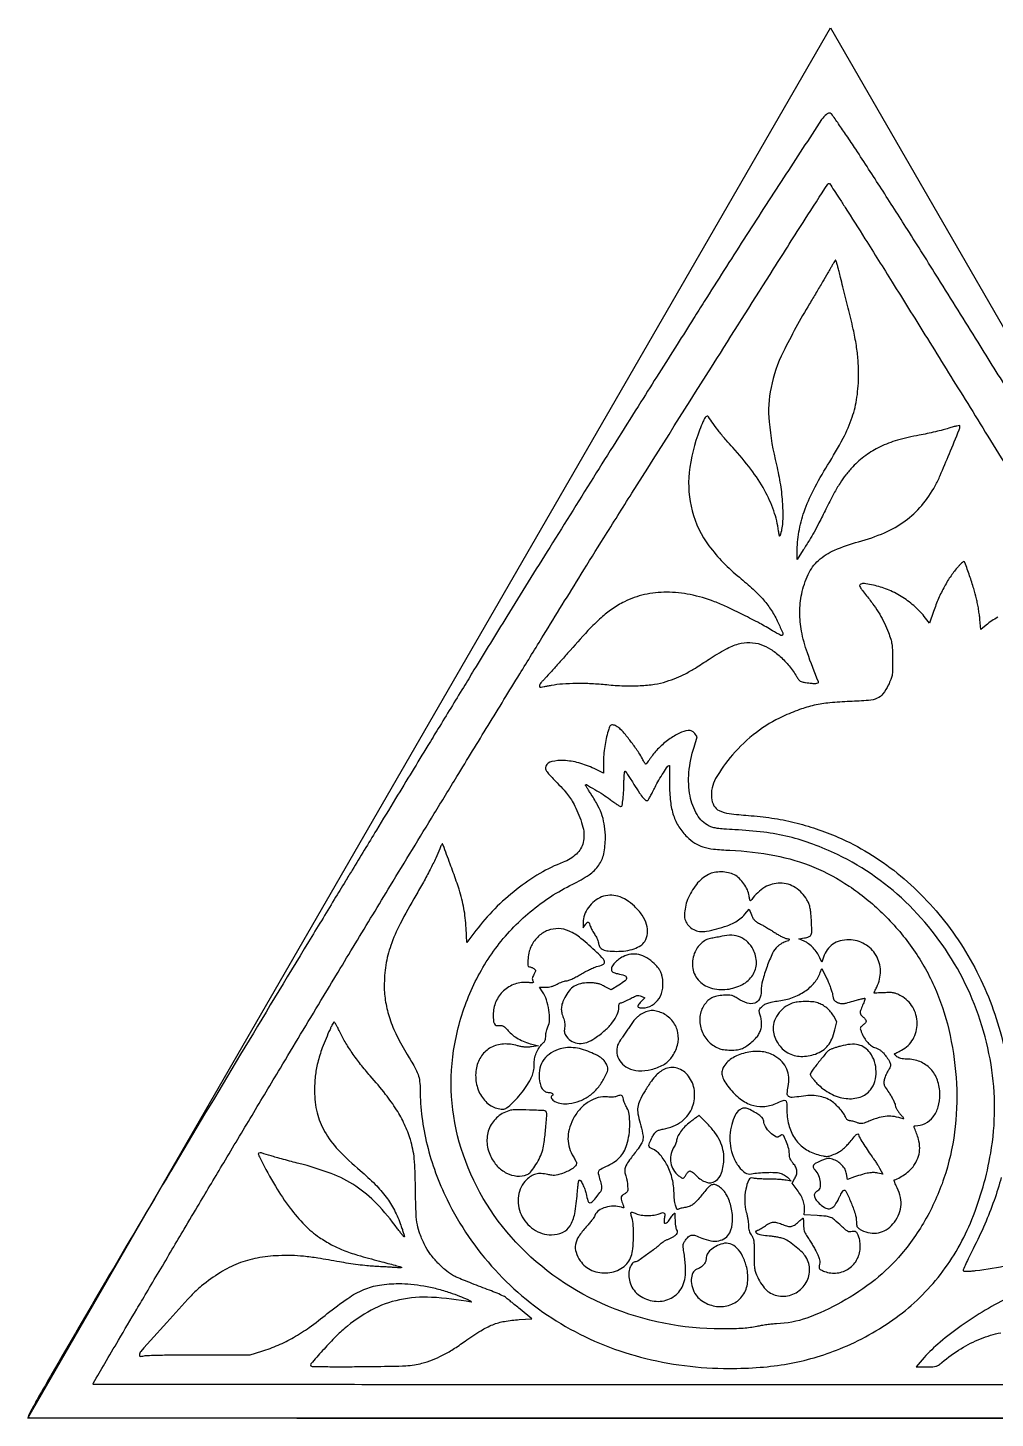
# Model space of a CAD drawing. Header units: millimetres. Extents: x 8 to 202, y 10 to 284.
# Drawn here: x 157.5 to 184.62, y 103.03 to 142 of the extents above; entities that cross this region are included whole.
import ezdxf

# ---------------------------------------------------------------- set-up
doc = ezdxf.new("R2010")
doc.units = ezdxf.units.MM
doc.layers.add('CUT', color=1, linetype='Continuous')
doc.layers.add('ENGRAVE', color=7, linetype='Continuous')

msp = doc.modelspace()

# ---------------------------------------------------------------- linework, layer by layer
at = {"layer": 'CUT'}
msp.add_lwpolyline([(157.5, 103.029), (180, 142), (202.5, 103.029)], close=True, dxfattribs=at)
at = {"layer": 'ENGRAVE'}
for points in [[(185.739, 130.615, 0.000115), (185.046, 131.73, 0.000052), (184.141, 133.185, 0.000653), (183.019, 134.981, 0.001459), (182.161, 136.343, 0.001821), (181.429, 137.489, 0.002002), (180.711, 138.594, 0.003016), (180.454, 138.98, 0.004797), (180.229, 139.307, 0.00128), (180.03, 139.589, 0.193293), (179.998, 139.61, 0.082839), (179.973, 139.611, 0.042669), (179.943, 139.604, 0.040881), (179.913, 139.591, 0.048707), (179.887, 139.574, 0.080655), (179.754, 139.429, 0.000415), (178.687, 137.797, 0.002035), (177.572, 136.073, 0.001988), (176.462, 134.327, -0.000153), (176.163, 133.852, -0.000045), (175.705, 133.126, -0.000046), (175.189, 132.309, -0.000049), (174.687, 131.513, 0.000836), (173.437, 129.527, 0.000722), (172.132, 127.438, 0.000743), (170.928, 125.498, 0.001605), (170.008, 124.001, -0.000042), (169.71, 123.513, -0.000025), (169.357, 122.934, -0.000025), (169.005, 122.358, -0.000044), (168.714, 121.881, 0.000239), (168.272, 121.155, 0.000209), (167.81, 120.397, 0.000173), (167.273, 119.513, 0.000086), (166.594, 118.394, -0.000146), (166.404, 118.082, -0.000035), (166.091, 117.566, -0.000036), (165.731, 116.974, -0.000036), (165.371, 116.381, 0.001339), (163.467, 113.231, 0.001199), (161.508, 109.953, 0.001243), (159.68, 106.86, 0.002182), (158.185, 104.291, 0.00082), (157.782, 103.588, 0.007536), (157.612, 103.28, 0.008813), (157.518, 103.096, 0.320119), (157.526, 103.051, 0.198651), (157.548, 103.042, 0.000001), (164.132, 103.035, 0.000156), (171.379, 103.03, 0.000094), (179.984, 103.029, 0.000074), (191.853, 103.031, 0.00044)], [(194.596, 103.968, -0.00011), (187.925, 103.964, -0.000066), (180, 103.963, -0.000096), (172.075, 103.965, -0.00016), (165.404, 103.97, -0.000001), (159.342, 103.976, -0.413912), (159.333, 103.985, -0.132328), (159.342, 104.019, -0.000221), (159.658, 104.562, -0.001503), (160.041, 105.215, -0.000649), (160.555, 106.084, 0.000206), (160.826, 106.54, 0.000094), (161.179, 107.137, 0.000093), (161.551, 107.765, 0.000128), (161.885, 108.33, -0.000985), (162.302, 109.032, -0.00024), (162.992, 110.189, -0.000246), (163.785, 111.515, -0.000245), (164.58, 112.841, -0.000317), (165.718, 114.735, -0.000529), (166.679, 116.327, -0.00051), (167.666, 117.956, -0.00027), (168.895, 119.976, -0.000486), (169.528, 121.013, -0.000188), (170.406, 122.448, -0.00019), (171.292, 123.892, -0.000444), (171.956, 124.972, -0.000355), (173.012, 126.683, -0.001512), (173.647, 127.702, -0.000807), (174.433, 128.953, -0.000048), (176.815, 132.727, -0.000275), (178.406, 135.244, -0.001427), (179.291, 136.633, -0.000222), (179.923, 137.618, -0.261957), (179.964, 137.64, -0.244093), (179.975, 137.634, -0.000398), (180.103, 137.442, -0.002861), (180.246, 137.225, -0.001748), (180.412, 136.967, -0.001721), (180.969, 136.087, -0.000676), (181.732, 134.87, -0.000591), (182.651, 133.396, -0.000386), (183.708, 131.693, 0.000055), (184.268, 130.79, 0.000046), (184.863, 129.831, 0.000047), (185.407, 128.953, 0.000127)], [(187.762, 127.344, -0.00001), (187.391, 127.945, -0.00001), (187.028, 128.533, -0.00001), (186.717, 129.037, -0.000048)], [(184.69, 125.478, 0.046428), (184.363, 125.258), (184.215, 125.137), (184.191, 125.414, 0.011939), (184.176, 125.542, 0.006397), (184.153, 125.699, 0.006365), (184.125, 125.859, 0.009897), (184.096, 125.996, 0.018211), (184.019, 126.281, 0.008666), (183.901, 126.642, 0.002255), (183.771, 127.013, 0.317075), (183.735, 127.038, 0.181991), (183.72, 127.033, 0.007892), (183.679, 126.996, 0.012566), (183.631, 126.948, 0.008543), (183.579, 126.893, 0.033411), (183.381, 126.643, 0.024856), (183.197, 126.343, 0.023441), (183.032, 126.006, 0.021247), (182.894, 125.644), (182.782, 125.311), (182.63, 125.501, 0.045241), (182.336, 125.805, 0.040627), (181.982, 126.064, 0.041089), (181.596, 126.259, 0.049289), (181.206, 126.374, 0.001716), (180.99, 126.415, 0.031813), (180.921, 126.423, 0.09524), (180.878, 126.417, 0.060015), (180.831, 126.395, 0.319758), (180.819, 126.365, 0.072731), (180.84, 126.311, 0.033526), (180.898, 126.225, 0.006743), (181.012, 126.08, -0.014573), (181.218, 125.812, -0.021465), (181.381, 125.564, -0.023034), (181.514, 125.317, -0.021333), (181.627, 125.053, -0.014733), (181.691, 124.867, -0.038561), (181.722, 124.73, -0.029898), (181.736, 124.571, -0.006101), (181.741, 124.288, -0.004781), (181.74, 123.989, -0.037355), (181.727, 123.85, -0.055736), (181.695, 123.737, -0.017682), (181.623, 123.577, -0.046555), (181.472, 123.33, -0.131935), (181.314, 123.206, -0.081182), (181.071, 123.147, -0.010896), (180.543, 123.117, 0.015493), (179.984, 123.08, 0.030519), (179.545, 123.01, 0.032291), (179.134, 122.89, 0.019726), (178.666, 122.699, 0.057723), (177.924, 122.251, 0.04839), (177.254, 121.621, 0.051176), (176.781, 120.956, 0.153933), (176.666, 120.417, 0.104473), (176.736, 120.196, 0.154425), (176.883, 120.058, 0.079965), (177.161, 119.976, 0.014354), (177.7, 119.923, -0.020172), (178.357, 119.851, -0.021938), (178.987, 119.727, -0.022056), (179.601, 119.55, -0.020863), (180.209, 119.316, -0.06796), (181.869, 118.309, -0.060029), (183.279, 116.856, -0.05875), (184.328, 115.077, -0.059608), (184.929, 113.111, -0.029847)], [(184.786, 109.778, -0.019905), (184.587, 109.127, -0.019079), (184.328, 108.469, -0.014965), (184, 107.777, 0.005353), (183.887, 107.549, 0.008682), (183.796, 107.352, 0.003118), (183.723, 107.184, 0.312082), (183.727, 107.16, 0.188618), (183.751, 107.15, 0.008369), (183.84, 107.15, 0.013133), (183.947, 107.154, 0.008912), (184.07, 107.165, 0.070236), (185.9, 107.619, 0.061959)], [(184.96, 106.393, 0.020053), (184.253, 106.003, 0.020521), (183.586, 105.561, 0.021789), (183.008, 105.104, 0.037712), (182.576, 104.669), (182.403, 104.467), (182.69, 104.467, 0.009428), (182.868, 104.47, 0.060611), (182.957, 104.484, 0.08071), (183.029, 104.518, 0.023504), (183.127, 104.592, -0.035731), (183.66, 104.976, -0.042965), (184.211, 105.255, -0.045485), (184.773, 105.423, -0.050292)]]:
    msp.add_lwpolyline(points, format="xyb", dxfattribs=at)
for points in [[(180.002, 135.26, -0.00743), (179.929, 135.13, -0.001179), (179.78, 134.876, -0.001307), (179.603, 134.577, -0.001143), (179.416, 134.266, 0.021153), (178.676, 132.912, 0.063745), (178.335, 131.918, 0.074275), (178.282, 130.957, 0.036526), (178.486, 129.748, -0.020929), (178.597, 129.191, -0.023955), (178.655, 128.652, -0.026083), (178.659, 128.173, -0.054969), (178.602, 127.806, -0.020073), (178.585, 127.752, -0.634232), (178.575, 127.751, -0.098061), (178.565, 127.778, -0.003034), (178.549, 127.896, 0.05199), (178.412, 128.46, 0.04077), (178.154, 129.036, 0.036168), (177.77, 129.625, 0.02518), (177.26, 130.233, -0.012216), (177.075, 130.441, -0.009451), (176.884, 130.676, -0.009637), (176.711, 130.907, -0.018427), (176.583, 131.1, 0.357493), (176.54, 131.115, 0.157878), (176.49, 131.075, 0.046707), (176.425, 130.955, 0.009181), (176.332, 130.726, 0.064852), (176.042, 129.535, 0.093463), (176.126, 128.457, 0.093386), (176.596, 127.482, 0.064646), (177.447, 126.598, -0.016095), (177.837, 126.263, -0.030284), (178.126, 125.965, -0.035195), (178.347, 125.667, -0.033713), (178.528, 125.338, -0.004843), (178.662, 125.04, -0.250602), (178.657, 124.979, -0.397731), (178.609, 124.967, -0.008161), (178.377, 125.102, 0.013591), (178.019, 125.306, 0.006724), (177.555, 125.545, 0.00665), (177.093, 125.768, 0.016886), (176.75, 125.914, 0.041895), (176.07, 126.113, 0.050594), (175.408, 126.18, 0.054153), (174.786, 126.112, 0.062366), (174.224, 125.912, 0.032704), (173.878, 125.708, 0.034883), (173.57, 125.465, 0.022463), (173.204, 125.103, 0.005407), (172.633, 124.469, -0.001386), (172.396, 124.201, -0.001894), (172.18, 123.961, -0.001232), (171.998, 123.76, -0.021972), (171.936, 123.699, 0.043598), (171.88, 123.637, 0.074451), (171.846, 123.576, 0.154569), (171.844, 123.535, 0.341006), (171.868, 123.516, 0.043987), (171.887, 123.518, 0.001179), (171.972, 123.533, 0.002452), (172.07, 123.552, 0.001676), (172.183, 123.574, -0.031074), (172.488, 123.615, -0.01575), (172.876, 123.631, -0.014836), (173.303, 123.623, -0.014469), (173.733, 123.589, 0.018743), (174.208, 123.556, 0.021333), (174.664, 123.561, 0.023149), (175.072, 123.601, 0.041494), (175.399, 123.678, 0.017936), (175.686, 123.782, 0.024224), (175.937, 123.897, 0.019264), (176.214, 124.056, 0.006863), (176.599, 124.303, -0.020961), (177.066, 124.584, -0.055792), (177.425, 124.732, -0.07594), (177.737, 124.771, -0.074975), (178.049, 124.716, -0.061666), (178.317, 124.587, -0.039966), (178.591, 124.379, -0.037978), (178.844, 124.114, -0.039366), (179.052, 123.817, 0.025123), (179.106, 123.735, 0.086687), (179.152, 123.691, 0.088104), (179.21, 123.665, 0.026473), (179.305, 123.647, 0.011136), (179.479, 123.627, 0.038273), (179.592, 123.625, 0.083553), (179.653, 123.639, 0.414586), (179.665, 123.669, -0.014851), (179.354, 124.479, -0.036933), (179.189, 125.093, -0.048169), (179.141, 125.616, -0.049738), (179.194, 126.132, -0.059803), (179.376, 126.678, -0.097269), (179.665, 127.07, -0.084134), (180.113, 127.359, -0.035639), (180.791, 127.595, 0.036306), (181.517, 127.849, 0.055623), (182.095, 128.18, 0.059607), (182.558, 128.61, 0.050183), (182.937, 129.163, 0.024001), (183.076, 129.448, 0.003193), (183.336, 130.064, 0.001183), (183.609, 130.729, 0.097237), (183.63, 130.838, 0.450031), (183.617, 130.85, 0.018284), (183.544, 130.838, 0.019955), (183.444, 130.814, 0.009092), (183.316, 130.776, -0.014101), (183.16, 130.731, -0.005608), (182.943, 130.677, -0.005545), (182.708, 130.625, -0.00694), (182.489, 130.581, 0.023982), (181.878, 130.439, 0.041829), (181.392, 130.256, 0.04748), (180.988, 130.014, 0.044332), (180.626, 129.695, 0.022926), (180.433, 129.471, 0.025574), (180.269, 129.239, 0.019443), (180.097, 128.944, 0.006883), (179.873, 128.508, -0.002926), (179.679, 128.121, -0.009067), (179.542, 127.864, -0.010881), (179.409, 127.638, -0.005959), (179.238, 127.366), (179.065, 127.101), (179.066, 127.294, -0.042635), (179.116, 127.87, -0.041217), (179.262, 128.435, -0.035295), (179.523, 129.041, -0.019478), (179.922, 129.743, 0.01663), (180.355, 130.495, 0.039875), (180.61, 131.085, 0.047399), (180.744, 131.643, 0.034233), (180.789, 132.281, 0.020018), (180.775, 132.686, 0.019394), (180.727, 133.092, 0.016042), (180.64, 133.557, 0.00773), (180.499, 134.146, -0.00058), (180.424, 134.441, -0.000558), (180.349, 134.74, -0.000552), (180.283, 135.003, -0.002028), (180.243, 135.17, 0.006074), (180.212, 135.291, 0.009869), (180.183, 135.393, 0.003951), (180.156, 135.477, 0.32487), (180.146, 135.485, 0.250236), (180.134, 135.478, 0.005192), (180.095, 135.419, 0.010843), (180.051, 135.346, 0.006928)], [(173.769, 122.288, 0.021031), (173.713, 122.077, 0.018984), (173.672, 121.855, 0.018488), (173.647, 121.624, 0.017443), (173.638, 121.388), (173.638, 121.111), (173.377, 121.236, 0.043945), (172.945, 121.396, 0.055087), (172.524, 121.463, 0.067578), (172.189, 121.433, 0.234392), (172.025, 121.3, 0.141875), (172.015, 121.234, 0.116081), (172.041, 121.168, 0.038705), (172.12, 121.07, 0.003358), (172.341, 120.837, -0.00865), (172.535, 120.628, -0.023736), (172.662, 120.472, -0.028024), (172.761, 120.321, -0.016834), (172.863, 120.131, -0.051411), (173.063, 119.591, -0.12137), (173.068, 119.165, -0.150116), (172.879, 118.842, -0.095117), (172.506, 118.611, 0.042743), (171.856, 118.297, 0.032335), (171.202, 117.85, 0.031371), (170.589, 117.304, 0.033257), (170.062, 116.696), (169.81, 116.363), (169.788, 116.768, 0.014158), (169.764, 117.052, 0.016956), (169.725, 117.318, 0.016956), (169.668, 117.58, 0.014155), (169.59, 117.855, 0.010672), (169.513, 118.084, 0.001433), (169.339, 118.562, 0.00026), (169.144, 119.092, 0.09134), (169.122, 119.128, 0.50964), (169.114, 119.128, 0.014121), (169.094, 119.093, 0.017947), (169.072, 119.045, 0.009952), (169.047, 118.985, -0.017447), (168.936, 118.726, -0.008667), (168.778, 118.406, -0.007965), (168.588, 118.05, -0.006749), (168.376, 117.68, 0.014324), (167.938, 116.888, 0.03529), (167.677, 116.278, 0.044422), (167.538, 115.729, 0.03944), (167.492, 115.142, 0.042517), (167.531, 114.688, 0.038594), (167.646, 114.231, 0.034245), (167.845, 113.749, 0.022017), (168.138, 113.22, -0.009167), (168.342, 112.873, -0.041612), (168.439, 112.661, -0.057612), (168.484, 112.469, -0.029017), (168.498, 112.221, 0.032627), (168.547, 111.471, 0.027705), (168.694, 110.691, 0.026983), (168.932, 109.91, 0.026833), (169.252, 109.157, 0.071448), (170.6, 107.183, 0.072518), (172.443, 105.68, 0.070977), (174.675, 104.742, 0.064099), (177.161, 104.422, 0.018678), (178.029, 104.455, 0.025197), (178.809, 104.553, 0.026588), (179.54, 104.723, 0.025278), (180.262, 104.972, 0.062203), (181.844, 105.851, 0.070724), (183.085, 107.061, 0.068517), (183.967, 108.602, 0.053537), (184.494, 110.46, 0.083186), (184.503, 112.942, 0.078132), (183.709, 115.35, 0.078261), (182.215, 117.395, 0.083905), (180.198, 118.825, 0.023778), (179.509, 119.118, 0.028903), (178.839, 119.322, 0.027874), (178.129, 119.453, 0.019707), (177.322, 119.524, -0.004335), (177.011, 119.542, -0.018996), (176.828, 119.561, -0.03218), (176.703, 119.587, -0.050536), (176.6, 119.627, -0.143549), (176.262, 119.947, -0.085257), (176.066, 120.47, -0.070554), (176.034, 121.129, -0.053162), (176.178, 121.84), (176.268, 122.125), (176.197, 122.218, 0.041548), (176.156, 122.263, 0.082943), (176.117, 122.29, 0.08381), (176.071, 122.302, 0.043158), (176.011, 122.302, 0.097789), (175.769, 122.233, 0.038844), (175.473, 122.052, 0.037766), (175.186, 121.808, 0.048865), (174.965, 121.543, -0.006755), (174.917, 121.473, -0.010366), (174.873, 121.414, -0.005172), (174.834, 121.366, -0.212799), (174.822, 121.36, -0.262009), (174.812, 121.366, -0.009706), (174.787, 121.405, -0.015415), (174.758, 121.454, -0.009964), (174.728, 121.513, 0.037212), (174.631, 121.68, 0.009225), (174.447, 121.938, 0.009349), (174.253, 122.19, 0.034978), (174.118, 122.336, 0.028833), (174.072, 122.375, 0.023032), (174.018, 122.411, 0.023588), (173.965, 122.44, 0.052992), (173.922, 122.456, 0.066832), (173.868, 122.462, 0.204536), (173.834, 122.446, 0.098906), (173.808, 122.403, 0.010027)], [(175.489, 120.811, 0.027318), (175.516, 120.313, 0.052553), (175.601, 119.923, 0.061975), (175.753, 119.603, 0.057604), (175.982, 119.322, 0.048761), (176.2, 119.147, 0.069227), (176.424, 119.041, 0.050397), (176.719, 118.981, 0.014695), (177.181, 118.948, -0.036866), (178.442, 118.801, -0.050176), (179.539, 118.473, -0.051671), (180.525, 117.943, -0.042622), (181.451, 117.191, -0.046368), (182.285, 116.224, -0.049133), (182.907, 115.137, -0.047812), (183.318, 113.923, -0.039917), (183.523, 112.577, -0.044374), (183.5, 111.209, -0.048448), (183.232, 109.909, -0.049477), (182.726, 108.708, -0.050224), (181.997, 107.636, -0.050782), (181.25, 106.911, -0.039812), (180.311, 106.282, -0.041088), (179.337, 105.837, -0.077448), (178.49, 105.673, 0.015411), (178.366, 105.664, 0.008491), (178.216, 105.647, 0.008458), (178.063, 105.624, 0.013418), (177.933, 105.598, -0.022272), (177.757, 105.567, -0.016131), (177.558, 105.547, -0.011749), (177.304, 105.536, -0.004342), (176.945, 105.532, -0.099708), (173.776, 106.163, -0.106208), (171.18, 107.966, -0.112202), (169.65, 110.585, -0.122451), (169.468, 113.522, -0.054913), (169.893, 114.937, -0.058797), (170.609, 116.19, -0.059802), (171.585, 117.225, -0.060376), (172.775, 117.996, 0.034244), (173.236, 118.262, 0.091308), (173.506, 118.526, 0.103089), (173.646, 118.848, 0.051482), (173.692, 119.293, 0.033202), (173.669, 119.619, 0.044722), (173.604, 119.908, 0.04206), (173.484, 120.194, 0.025056), (173.297, 120.512, -0.002286), (173.235, 120.608, -0.003605), (173.183, 120.69, -0.000946), (173.138, 120.763, -0.13934), (173.135, 120.772, -0.572785), (173.158, 120.786, -0.004178), (173.392, 120.652, -0.011226), (173.629, 120.507, -0.018371), (173.822, 120.373, 0.006734), (173.926, 120.297, 0.009742), (174.021, 120.232, 0.005875), (174.101, 120.181, 0.13979), (174.127, 120.173, 0.365444), (174.161, 120.202, 0.012809), (174.188, 120.387, 0.018398), (174.207, 120.621, 0.011128), (174.213, 120.9, -0.010332), (174.216, 121.009, -0.020177), (174.223, 121.096, -0.019128), (174.233, 121.158, -0.522469), (174.246, 121.164, -0.104509), (174.265, 121.145, -0.002804), (174.332, 121.047, -0.00573), (174.409, 120.929, -0.003879), (174.493, 120.793, 0.007778), (174.647, 120.552, 0.032251), (174.751, 120.415, 0.06021), (174.826, 120.346, 0.320425), (174.879, 120.346, 0.106454), (174.899, 120.368, 0.004066), (174.954, 120.464, 0.007133), (175.016, 120.58, 0.004949), (175.084, 120.713, -0.015679), (175.192, 120.915, -0.013813), (175.317, 121.119, -0.006598), (175.44, 121.301, -0.246222), (175.483, 121.324, -0.410398), (175.485, 121.321, -0.000152), (175.487, 121.173, -0.001943), (175.489, 121.008, -0.001165)], [(176.583, 118.27, 0.101889), (176.242, 117.988, 0.076411), (175.996, 117.565, 0.085384), (175.908, 117.136, 0.201683), (176.022, 116.837, 0.075095), (176.167, 116.725, 0.096982), (176.327, 116.673, 0.072191), (176.529, 116.678, 0.02543), (176.813, 116.741, 0.015745), (177.101, 116.831, 0.037619), (177.307, 116.92, 0.047928), (177.465, 117.023, 0.047203), (177.602, 117.155), (177.725, 117.299), (177.788, 117.136, 0.031598), (177.829, 117.046, 0.069365), (177.873, 116.985, 0.062592), (177.935, 116.935, 0.021867), (178.036, 116.879, -0.011843), (178.123, 116.833, -0.005337), (178.236, 116.767, -0.005281), (178.354, 116.696, -0.007178), (178.459, 116.629, 0.013455), (178.556, 116.569, 0.016403), (178.65, 116.518, 0.015017), (178.731, 116.48, 0.101393), (178.774, 116.471, -0.068076), (178.833, 116.463, -0.413383), (178.847, 116.439, -0.234605), (178.821, 116.409, -0.045587), (178.751, 116.389, 0.061995), (178.704, 116.373, 0.022595), (178.641, 116.34, 0.021995), (178.576, 116.297, 0.024501), (178.516, 116.249, 0.103394), (178.378, 116.064, 0.021672), (178.222, 115.688, 0.02344), (178.097, 115.29, 0.064217), (178.059, 114.998, -0.110424), (178.01, 114.779, -0.20602), (177.877, 114.661, -0.159602), (177.669, 114.661, -0.063992), (177.41, 114.784, 0.018814), (177.301, 114.848, 0.063284), (177.224, 114.878, 0.060872), (177.14, 114.888, 0.016513), (177.007, 114.883, 0.031007), (176.817, 114.859, 0.068282), (176.678, 114.812, 0.076368), (176.567, 114.733, 0.047664), (176.464, 114.612, 0.125283), (176.342, 114.29, 0.107868), (176.378, 113.93, 0.104558), (176.564, 113.608, 0.110928), (176.861, 113.398, 0.066691), (177.005, 113.359, 0.031096), (177.199, 113.346, 0.031076), (177.393, 113.357, 0.069255), (177.535, 113.395, 0.057285), (177.657, 113.463, 0.025136), (177.801, 113.578, 0.024795), (177.931, 113.705, 0.070438), (178.002, 113.809, 0.044434), (178.049, 113.927, 0.05327), (178.071, 114.045, 0.052088), (178.067, 114.167, 0.039728), (178.039, 114.298, -0.011407), (178.009, 114.406, -0.086443), (178.005, 114.458, -0.128149), (178.021, 114.5, -0.036557), (178.064, 114.554, -0.068442), (178.142, 114.617, -0.051433), (178.241, 114.664, -0.038567), (178.374, 114.699, -0.016379), (178.556, 114.727, 0.058279), (178.941, 114.818, 0.062044), (179.284, 114.995, 0.066621), (179.553, 115.237, 0.089993), (179.717, 115.519), (179.76, 115.636), (179.899, 115.347, -0.013602), (179.954, 115.225, -0.012515), (180.004, 115.096, -0.012624), (180.043, 114.98, -0.039837), (180.061, 114.899, 0.02507), (180.077, 114.812, 0.084514), (180.1, 114.759, 0.097816), (180.137, 114.72, 0.04054), (180.2, 114.684, 0.048981), (180.278, 114.656, 0.082652), (180.347, 114.65, 0.043841), (180.44, 114.666, 0.005742), (180.635, 114.719, -0.004613), (180.757, 114.753, -0.007349), (180.863, 114.78, -0.002496), (180.954, 114.801, -0.248124), (180.966, 114.797, -0.283841), (180.969, 114.786, -0.007534), (180.954, 114.736, -0.013598), (180.932, 114.675, -0.008615), (180.903, 114.606, 0.011085), (180.844, 114.458, 0.10061), (180.833, 114.39, 0.163192), (180.853, 114.338, 0.042241), (180.917, 114.272, -0.03606), (180.983, 114.205, -0.183808), (181.001, 114.157, -0.185597), (180.982, 114.109, -0.036874), (180.913, 114.045, 0.024378), (180.857, 113.996, 0.156378), (180.839, 113.963, 0.129764), (180.842, 113.923, 0.014824), (180.875, 113.837, 0.036753), (180.953, 113.683, 0.049801), (181.047, 113.557, 0.055852), (181.154, 113.465, 0.071579), (181.27, 113.407, -0.043774), (181.347, 113.373, -0.04442), (181.416, 113.327, -0.039068), (181.484, 113.265, -0.022973), (181.554, 113.18, -0.024097), (181.647, 113.046, -0.097681), (181.681, 112.953, -0.133745), (181.673, 112.87, -0.062672), (181.621, 112.775, 0.032477), (181.593, 112.728, 0.016182), (181.562, 112.666, 0.015991), (181.535, 112.599, 0.022639), (181.515, 112.538, 0.038959), (181.497, 112.447, 0.106393), (181.504, 112.383, 0.063837), (181.538, 112.309, 0.007901), (181.636, 112.16, -0.016154), (181.699, 112.061, -0.015851), (181.756, 111.957, -0.015946), (181.8, 111.863, -0.056229), (181.819, 111.799, 0.057604), (181.837, 111.74, 0.02788), (181.873, 111.669, 0.026705), (181.92, 111.597, 0.02981), (181.972, 111.533, -0.010423), (182.027, 111.472, -0.053177), (182.053, 111.434, -0.335766), (182.05, 111.42, -0.284837), (182.035, 111.417, 0.038636), (181.796, 111.481, 0.063404), (181.587, 111.494, 0.055977), (181.365, 111.453, 0.023735), (181.078, 111.352, -0.010035), (180.947, 111.302, -0.059907), (180.875, 111.285, -0.089131), (180.815, 111.29, -0.036685), (180.737, 111.316, 0.018556), (180.684, 111.336, 0.016422), (180.628, 111.352, 0.016718), (180.576, 111.364, 0.047289), (180.539, 111.368, -0.090327), (180.508, 111.373, -0.073982), (180.477, 111.39, -0.070061), (180.452, 111.416, -0.066877), (180.434, 111.448, 0.061609), (180.376, 111.558, 0.025048), (180.271, 111.692, 0.025068), (180.148, 111.819, 0.04054), (180.031, 111.914, 0.056977), (179.855, 112.005, 0.052201), (179.659, 112.058, 0.046672), (179.435, 112.072, 0.031384), (179.181, 112.049, -0.018184), (178.928, 112.019, -0.1844), (178.828, 112.048, -0.250388), (178.79, 112.13, -0.03398), (178.814, 112.326, 0.066139), (178.831, 112.585, 0.085157), (178.774, 112.816, 0.085354), (178.644, 113.014, 0.066787), (178.444, 113.178, 0.112155), (178.089, 113.3, 0.076697), (177.662, 113.28, 0.078171), (177.269, 113.134, 0.127169), (177.013, 112.889, 0.086029), (176.963, 112.766, 0.102923), (176.963, 112.641, 0.078958), (177.015, 112.501, 0.032327), (177.126, 112.332, 0.056854), (177.433, 112.007, 0.088728), (177.766, 111.816, 0.099967), (178.114, 111.765, 0.091072), (178.468, 111.849, -0.010761), (178.671, 111.934, -0.209431), (178.738, 111.931, -0.268527), (178.772, 111.881, -0.017299), (178.778, 111.699, 0.060407), (178.832, 111.253, 0.083511), (178.992, 110.883, 0.090309), (179.251, 110.607, 0.084289), (179.598, 110.432, 0.016456), (179.792, 110.379, 0.070999), (179.91, 110.368, 0.079098), (180.021, 110.392, 0.023371), (180.18, 110.461, 0.03041), (180.279, 110.518, 0.030655), (180.371, 110.587, 0.028477), (180.46, 110.671, 0.020159), (180.549, 110.774, -0.008332), (180.664, 110.913, -0.04238), (180.735, 110.983, -0.186374), (180.772, 110.996, -0.401927), (180.791, 110.976, 0.13116), (180.806, 110.918, 0.006291), (180.909, 110.745, 0.010844), (181.029, 110.557, 0.011809), (181.154, 110.379, -0.00914), (181.212, 110.298, -0.006047), (181.275, 110.203, -0.006086), (181.334, 110.109, -0.011749), (181.379, 110.033), (181.471, 109.866), (181.329, 109.898, 0.055323), (181.206, 109.912, 0.040856), (181.07, 109.901, 0.030262), (180.902, 109.862, 0.012142), (180.678, 109.791), (180.474, 109.721), (180.451, 109.877, 0.08441), (180.409, 110.006, 0.069183), (180.324, 110.123, 0.064706), (180.204, 110.22, 0.057959), (180.059, 110.287, 0.036482), (179.984, 110.306, 0.072556), (179.923, 110.308, 0.056934), (179.855, 110.292, 0.015492), (179.752, 110.251, 0.018295), (179.595, 110.177, 0.114898), (179.528, 110.12, 0.24648), (179.519, 110.061, 0.105354), (179.561, 109.992, -0.086609), (179.665, 109.833, -0.077626), (179.714, 109.642, -0.092605), (179.699, 109.475, -0.221307), (179.62, 109.383, 0.164965), (179.559, 109.325, 0.190596), (179.55, 109.246, 0.106027), (179.603, 109.144, 0.035977), (179.718, 109.022, 0.069757), (179.875, 108.915, 0.198804), (180.004, 108.906, 0.160288), (180.121, 108.993, 0.04244), (180.24, 109.197, -0.007799), (180.278, 109.273, -0.010771), (180.314, 109.34, -0.007605), (180.346, 109.394, -0.118125), (180.361, 109.41, -0.44236), (180.434, 109.389, -0.015223), (180.571, 109.088, -0.023291), (180.689, 108.766, -0.065583), (180.73, 108.531, 0.02155), (180.738, 108.433, 0.10686), (180.757, 108.381, 0.114532), (180.794, 108.344, 0.026451), (180.873, 108.3, 0.071329), (181.114, 108.222, 0.091638), (181.346, 108.225, 0.091801), (181.562, 108.311, 0.071845), (181.754, 108.475, 0.071939), (181.903, 108.702, 0.080275), (181.974, 108.954, 0.078968), (181.962, 109.219, 0.066723), (181.87, 109.484, -0.010891), (181.831, 109.566, -0.018377), (181.802, 109.637, -0.012955), (181.783, 109.693, -0.399934), (181.789, 109.706, 0.042267), (181.956, 109.783, 0.03408), (182.121, 109.892, 0.035018), (182.263, 110.017, 0.058585), (182.361, 110.143, 0.057182), (182.468, 110.376, 0.080271), (182.503, 110.602, 0.069244), (182.467, 110.852, 0.032066), (182.356, 111.161, -0.043353), (182.347, 111.189, -0.141988), (182.347, 111.208, -0.208291), (182.358, 111.22, -0.104797), (182.377, 111.224, 0.115718), (182.654, 111.29, 0.11042), (182.878, 111.473, 0.097554), (183.022, 111.755, 0.072024), (183.069, 112.104, 0.081054), (182.999, 112.503, 0.1056), (182.807, 112.82, 0.110131), (182.51, 113.022, 0.094549), (182.138, 113.093, -0.021736), (182.047, 113.097, -0.039776), (181.974, 113.109, -0.048246), (181.914, 113.13, -0.060689), (181.864, 113.162, -0.017886), (181.833, 113.189, -0.031766), (181.809, 113.214, -0.036767), (181.795, 113.234, -0.400281), (181.797, 113.242, -0.027203), (181.81, 113.25, -0.000994), (181.862, 113.277, -0.001815), (181.923, 113.308, -0.001272), (181.991, 113.343, 0.14735), (182.315, 113.65, 0.132887), (182.431, 114.098, 0.13064), (182.307, 114.549, 0.140429), (181.977, 114.865, 0.019419), (181.856, 114.923, 0.055666), (181.766, 114.95, 0.048034), (181.666, 114.958, 0.011721), (181.501, 114.953, -0.004515), (181.394, 114.948, -0.00755), (181.304, 114.946, -0.002281), (181.227, 114.946, -0.413627), (181.222, 114.951, -0.107561), (181.224, 114.961, -0.002246), (181.244, 115.004, -0.005125), (181.269, 115.055, -0.003416), (181.298, 115.113, 0.122995), (181.402, 115.565, 0.129328), (181.279, 116.002, 0.131358), (180.958, 116.318, 0.128828), (180.52, 116.435, 0.061912), (180.27, 116.405, 0.088296), (180.067, 116.314, 0.0911), (179.912, 116.161, 0.070192), (179.804, 115.949), (179.756, 115.809), (179.703, 115.936, 0.052357), (179.627, 116.074, 0.037866), (179.517, 116.211, 0.038378), (179.39, 116.326, 0.062052), (179.264, 116.401), (179.119, 116.464), (179.271, 116.49, 0.056196), (179.402, 116.528, 0.205697), (179.46, 116.588, 0.099603), (179.479, 116.701, 0.008518), (179.465, 116.996, 0.007434), (179.447, 117.218, 0.029836), (179.426, 117.352, 0.044183), (179.394, 117.455, 0.034648), (179.342, 117.559, 0.116275), (179.016, 117.901, 0.143558), (178.596, 118.027, 0.137589), (178.161, 117.909, 0.103351), (177.795, 117.57, -0.04587), (177.766, 117.537, -0.449599), (177.749, 117.538, -0.119781), (177.737, 117.566, -0.005795), (177.721, 117.668, 0.066211), (177.671, 117.839, 0.049557), (177.575, 118.009, 0.049834), (177.449, 118.156, 0.069617), (177.308, 118.257, 0.068382), (177.14, 118.318, 0.048131), (176.94, 118.341, 0.048675), (176.743, 118.325, 0.077297)], [(173.585, 117.638, 0.078575), (173.385, 117.523, 0.066528), (173.216, 117.346, 0.067853), (173.103, 117.135, 0.089355), (173.065, 116.921), (173.065, 116.777), (173.133, 116.866, -0.020965), (173.185, 116.928, -0.333152), (173.21, 116.933, -0.181163), (173.233, 116.909, -0.007114), (173.279, 116.795, 0.021021), (173.304, 116.739, 0.012536), (173.337, 116.674, 0.012538), (173.374, 116.612, 0.021158), (173.409, 116.561, -0.040114), (173.44, 116.511, -0.026049), (173.469, 116.448, -0.02618), (173.49, 116.384, -0.044328), (173.501, 116.328, 0.138429), (173.538, 116.229, 0.131989), (173.623, 116.164, 0.076544), (173.769, 116.126, 0.022031), (174.003, 116.114, 0.037513), (174.264, 116.131, 0.048833), (174.497, 116.188, 0.05668), (174.682, 116.277, 0.113327), (174.795, 116.391, 0.117345), (174.869, 116.613, 0.092907), (174.845, 116.866, 0.078799), (174.722, 117.128, 0.055731), (174.51, 117.376, 0.047076), (174.278, 117.555, 0.072007), (174.045, 117.659, 0.08095), (173.814, 117.686, 0.079479)], [(172.075, 116.701, 0.057951), (171.945, 116.636, 0.041962), (171.818, 116.536, 0.040771), (171.704, 116.411, 0.045524), (171.617, 116.275, 0.061441), (171.559, 116.115, 0.033324), (171.525, 115.909, 0.027948), (171.517, 115.723, 0.409882), (171.56, 115.681, -0.071175), (171.585, 115.677, -0.028563), (171.617, 115.666, -0.027556), (171.651, 115.649, -0.031226), (171.681, 115.629, -0.034049), (171.722, 115.595, -0.194557), (171.733, 115.57, -0.129484), (171.726, 115.539, -0.01218), (171.687, 115.468, 0.027404), (171.658, 115.413, 0.06545), (171.645, 115.368, 0.08497), (171.645, 115.329, 0.078304), (171.658, 115.291, -0.068089), (171.672, 115.254, -0.372425), (171.662, 115.237, -0.108761), (171.628, 115.232, -0.006666), (171.525, 115.241, 0.106235), (171.157, 115.198, 0.105316), (170.839, 115.008, 0.104437), (170.623, 114.703, 0.102811), (170.548, 114.335, 0.01822), (170.554, 114.163, 0.111117), (170.58, 114.078, 0.205273), (170.632, 114.039, 0.087073), (170.72, 114.032, -0.061615), (170.784, 114.031, -0.097307), (170.835, 114.013, -0.066707), (170.888, 113.972, -0.016695), (170.963, 113.89, 0.049168), (171.089, 113.77, 0.037763), (171.247, 113.664, 0.035335), (171.431, 113.576, 0.030893), (171.634, 113.51), (171.821, 113.462), (171.618, 113.437, -0.022281), (171.515, 113.429, -0.028413), (171.419, 113.431, -0.028764), (171.325, 113.444, -0.023808), (171.226, 113.468, 0.084119), (170.831, 113.516, 0.111789), (170.483, 113.42, 0.117972), (170.223, 113.189, 0.101362), (170.078, 112.852, 0.093513), (170.071, 112.434, 0.09993), (170.218, 112.053, 0.111073), (170.485, 111.787, 0.141341), (170.817, 111.691, 0.162514), (170.924, 111.727, 0.027983), (171.09, 111.866, 0.028594), (171.269, 112.056, 0.024772), (171.434, 112.273, 0.016127), (171.571, 112.486, 0.045518), (171.647, 112.646, 0.05505), (171.685, 112.798, 0.033671), (171.697, 112.983, -0.059575), (171.716, 113.14, -0.048402), (171.772, 113.3, -0.048847), (171.856, 113.444, -0.064191), (171.961, 113.555, 0.09281), (171.986, 113.585, 0.051932), (172.005, 113.629, 0.044531), (172.017, 113.684, 0.03186), (172.021, 113.746, -0.033949), (172.025, 113.808, -0.022479), (172.038, 113.879, -0.022648), (172.057, 113.946, -0.040279), (172.079, 114, 0.114548), (172.128, 114.19, 0.042809), (172.11, 114.467, 0.042445), (172.041, 114.753, 0.069227), (171.931, 114.975), (171.843, 115.106), (172.013, 115.106, 0.032718), (172.097, 115.112, 0.033894), (172.179, 115.128, 0.033286), (172.26, 115.156, 0.029342), (172.339, 115.196, -0.023151), (172.406, 115.23, -0.021341), (172.477, 115.259, -0.021886), (172.543, 115.279, -0.063552), (172.591, 115.285, 0.092191), (172.645, 115.295, 0.013784), (172.748, 115.338, 0.015101), (172.867, 115.397, 0.012509), (172.991, 115.466, -0.009984), (173.119, 115.537, -0.009934), (173.249, 115.604, -0.009824), (173.365, 115.658, -0.037882), (173.44, 115.685, 0.030924), (173.623, 115.746, 0.29908), (173.667, 115.81, 0.194719), (173.634, 115.898, 0.014304), (173.449, 116.086, 0.020427), (173.007, 116.478, 0.065858), (172.672, 116.684, 0.099242), (172.378, 116.751, 0.094432)], [(176.963, 116.537, -0.007718), (176.897, 116.522, -0.004601), (176.819, 116.507, -0.004604), (176.741, 116.493, -0.007945), (176.675, 116.483, 0.072108), (176.533, 116.443, 0.065925), (176.404, 116.362, 0.061737), (176.293, 116.246, 0.050789), (176.205, 116.098, 0.134102), (176.134, 115.686, 0.153902), (176.29, 115.32, 0.141594), (176.642, 115.089, 0.108365), (177.102, 115.05, 0.086679), (177.531, 115.185, 0.128805), (177.821, 115.447, 0.145145), (177.925, 115.793, 0.122123), (177.834, 116.166, 0.078758), (177.681, 116.373, 0.0933), (177.478, 116.508, 0.090334), (177.235, 116.563, 0.069005)], [(174.186, 115.964, 0.04702), (174.057, 115.885, 0.050046), (173.949, 115.784, 0.055998), (173.876, 115.681, 0.162173), (173.861, 115.596, 0.109171), (173.875, 115.558, 0.110321), (173.904, 115.53, 0.06955), (173.953, 115.508, 0.020601), (174.034, 115.489, -0.032177), (174.227, 115.439, -0.291029), (174.28, 115.374, -0.260457), (174.246, 115.292, -0.027437), (174.071, 115.169), (173.857, 115.035), (173.668, 115.133, 0.023525), (173.56, 115.183, 0.042312), (173.466, 115.212, 0.038191), (173.362, 115.227, 0.015669), (173.22, 115.231, 0.052269), (172.995, 115.208, 0.085629), (172.817, 115.137, 0.085656), (172.674, 115.01, 0.052331), (172.551, 114.82, 0.034579), (172.485, 114.664, 0.064618), (172.457, 114.529, 0.069832), (172.466, 114.399, 0.047494), (172.51, 114.257, -0.033547), (172.533, 114.188, -0.03346), (172.548, 114.116, -0.03333), (172.552, 114.043, -0.032711), (172.547, 113.969, 0.026176), (172.54, 113.889, 0.061637), (172.546, 113.83, 0.070101), (172.565, 113.779, 0.042994), (172.6, 113.724, 0.098788), (172.761, 113.587, 0.114326), (172.954, 113.531, 0.10135), (173.171, 113.563, 0.064111), (173.398, 113.68, 0.029867), (173.682, 113.903, 0.046859), (173.893, 114.128, 0.057077), (174.026, 114.347, 0.108162), (174.069, 114.547, -0.024407), (174.072, 114.607, -0.080178), (174.082, 114.645, -0.139461), (174.1, 114.666, -0.150852), (174.126, 114.674, 0.089819), (174.159, 114.68, 0.011603), (174.226, 114.707, 0.013233), (174.304, 114.743, 0.010693), (174.387, 114.786, -0.011136), (174.505, 114.847, -0.057853), (174.574, 114.872, -0.093237), (174.63, 114.874, -0.056748), (174.695, 114.856), (174.8, 114.815), (174.686, 114.698, 0.023905), (174.608, 114.609, 0.254976), (174.6, 114.564, 0.290341), (174.634, 114.537, 0.029024), (174.742, 114.53, 0.134196), (174.999, 114.601, 0.121551), (175.196, 114.794, 0.106645), (175.298, 115.08, 0.084672), (175.284, 115.409, 0.035533), (175.256, 115.506, 0.050101), (175.217, 115.587, 0.042009), (175.157, 115.669, 0.017184), (175.062, 115.769, 0.057826), (174.852, 115.935, 0.083283), (174.632, 116.024, 0.090006), (174.409, 116.033, 0.080044)], [(178.927, 114.661, 0.082564), (178.707, 114.537, 0.071471), (178.526, 114.344, 0.074998), (178.414, 114.118, 0.111825), (178.395, 113.899, 0.108233), (178.531, 113.53, 0.123864), (178.803, 113.272, 0.120115), (179.172, 113.17, 0.097869), (179.578, 113.236, 0.055169), (179.779, 113.338, 0.078643), (179.928, 113.472, 0.070534), (180.038, 113.657, 0.035809), (180.124, 113.914), (180.183, 114.141), (180.091, 114.298, 0.04294), (180.004, 114.422, 0.044064), (179.897, 114.527, 0.044801), (179.776, 114.611, 0.047722), (179.644, 114.669, 0.061551), (179.498, 114.699, 0.022194), (179.285, 114.706, 0.022185), (179.072, 114.694, 0.06181)], [(174.713, 114.365, 0.038398), (174.628, 114.309, 0.034934), (174.55, 114.239, 0.030251), (174.473, 114.149, 0.017748), (174.392, 114.033, -0.003979), (174.323, 113.93, -0.003012), (174.247, 113.818, -0.003045), (174.173, 113.713, -0.00707), (174.117, 113.636, 0.107617), (174.02, 113.425, 0.118289), (174.024, 113.201, 0.114575), (174.13, 112.998, 0.096405), (174.321, 112.848, 0.109592), (174.619, 112.769, 0.068441), (174.979, 112.804, 0.068445), (175.316, 112.935, 0.109647), (175.547, 113.139, 0.091568), (175.71, 113.483, 0.112229), (175.724, 113.838, 0.119139), (175.584, 114.148, 0.11267), (175.316, 114.368, 0.043335), (175.153, 114.432, 0.073471), (175.007, 114.453, 0.076127), (174.865, 114.431, 0.050007)], [(165.972, 113.928, 0.013611), (165.756, 113.406, 0.029796), (165.626, 112.994, 0.034931), (165.558, 112.613, 0.027611), (165.537, 112.194, 0.058027), (165.61, 111.592, 0.071718), (165.819, 111.067, 0.059343), (166.203, 110.552, 0.026624), (166.818, 109.97, -0.020215), (167.24, 109.581, -0.036516), (167.547, 109.225, -0.040828), (167.776, 108.858, -0.034183), (167.958, 108.436, -0.004399), (168, 108.315, -0.007084), (168.033, 108.211, -0.002213), (168.059, 108.121, -0.274047), (168.056, 108.11, -0.438438), (168.048, 108.11, -0.00329), (167.996, 108.172, -0.009037), (167.936, 108.248, -0.005358), (167.867, 108.34, 0.032465), (167.277, 109.043, 0.056052), (166.692, 109.533, 0.055092), (166.005, 109.885, 0.030241), (165.102, 110.168, -0.002948), (164.889, 110.223, -0.002503), (164.664, 110.282, -0.002523), (164.46, 110.339, -0.007096), (164.318, 110.381, 0.004636), (164.048, 110.463, 0.156127), (163.981, 110.461, 0.428574), (163.963, 110.422, 0.021341), (164.028, 110.28, 0.017401), (164.441, 109.531, 0.027163), (164.852, 108.92, 0.031804), (165.263, 108.442, 0.050869), (165.677, 108.097, 0.023406), (166.014, 107.892, 0.030808), (166.34, 107.739, 0.023302), (166.746, 107.6, 0.007432), (167.362, 107.431, -0.002014), (167.595, 107.369, -0.003179), (167.795, 107.314, -0.000797), (167.969, 107.265, -0.127611), (167.987, 107.255, -0.64774), (167.984, 107.248, -0.011254), (167.932, 107.246, -0.013576), (167.863, 107.247, -0.007114), (167.776, 107.252, 0.002435), (167.663, 107.26, 0.000975), (167.508, 107.269, 0.000965), (167.341, 107.278, 0.001218), (167.187, 107.286, -0.014864), (167.008, 107.3, -0.005578), (166.758, 107.33, -0.00552), (166.487, 107.368, -0.006676), (166.234, 107.41, 0.004502), (165.63, 107.514, 0.014929), (165.23, 107.567, 0.020093), (164.896, 107.587, 0.015207), (164.528, 107.584, 0.036141), (163.929, 107.516, 0.047643), (163.401, 107.364, 0.046079), (162.898, 107.111, 0.030861), (162.373, 106.736, 0.035463), (162.075, 106.456, 0.00331), (161.397, 105.713, 0.000935), (160.666, 104.898, 0.184423), (160.627, 104.797, 0.163482), (160.635, 104.774, 0.195916), (160.654, 104.763, 0.079749), (160.692, 104.763, 0.014046), (160.762, 104.777, -0.049987), (160.86, 104.789, -0.001483), (161.274, 104.799, -0.002947), (161.763, 104.806, -0.002028), (162.316, 104.808), (163.736, 104.808), (164.06, 104.908, 0.026341), (164.522, 105.078, 0.028752), (164.951, 105.292, 0.025541), (165.392, 105.575, 0.014559), (165.896, 105.959, -0.019305), (166.471, 106.388, -0.050983), (166.921, 106.635, -0.060914), (167.362, 106.76, -0.038617), (167.895, 106.802, -0.023533), (168.242, 106.786, -0.020454), (168.602, 106.738, -0.019884), (168.969, 106.658, -0.01915), (169.332, 106.549, -0.009148), (169.6, 106.451, -0.013647), (169.831, 106.355, -0.040261), (169.932, 106.3, -0.820474), (169.925, 106.283, 0.034766), (168.819, 106.416, 0.064429), (167.918, 106.346, 0.071719), (167.13, 106.058, 0.05443), (166.372, 105.537, 0.021926), (166.094, 105.277, 0.010724), (165.763, 104.922, 0.003258), (165.436, 104.551, 0.394182), (165.438, 104.493, 0.194788), (165.47, 104.479, 0.000832), (165.858, 104.474, 0.003711), (166.311, 104.472, 0.00203), (166.868, 104.475, 0.00118), (167.714, 104.486, 0.009971), (168.096, 104.499, 0.022256), (168.336, 104.523, 0.031188), (168.548, 104.568, 0.025363), (168.842, 104.665, 0.025685), (169.124, 104.791, 0.022771), (169.42, 104.96, 0.013485), (169.756, 105.186, -0.015577), (170.202, 105.482, -0.04408), (170.535, 105.65, -0.051426), (170.863, 105.743, -0.028028), (171.278, 105.793), (171.632, 105.814), (171.302, 106.084, -0.000004), (171.169, 106.192, -0.000005), (171.045, 106.293, -0.000005), (170.941, 106.378, -0.000037), (170.893, 106.417, 0.067633), (170.836, 106.452, 0.004322), (170.657, 106.529, 0.006268), (170.44, 106.617, 0.00462), (170.198, 106.709, -0.004774), (169.95, 106.804, -0.00535), (169.712, 106.9, -0.004939), (169.511, 106.985, -0.028352), (169.408, 107.038, -0.045474), (169.192, 107.192, -0.028921), (168.968, 107.407, -0.028831), (168.77, 107.648, -0.043307), (168.629, 107.881, -0.021975), (168.492, 108.194, -0.04727), (168.421, 108.446, -0.034259), (168.386, 108.754, -0.007069), (168.37, 109.301, 0.003279), (168.356, 109.945, 0.016393), (168.334, 110.305, 0.02733), (168.294, 110.57, 0.025107), (168.225, 110.836, 0.032653), (168.059, 111.265, 0.031968), (167.838, 111.671, 0.026625), (167.531, 112.106, 0.013199), (167.098, 112.625, -0.013767), (166.831, 112.946, -0.015695), (166.594, 113.267, -0.016762), (166.393, 113.58, -0.023107), (166.236, 113.875, 0.007066), (166.187, 113.975, 0.011129), (166.142, 114.059, 0.005326), (166.101, 114.128, 0.264032), (166.088, 114.135, 0.262078), (166.075, 114.128, 0.008302), (166.044, 114.074, 0.014137), (166.009, 114.008, 0.009096)], [(172.372, 113.365, 0.074334), (172.111, 113.226, 0.099301), (171.931, 113.026, 0.099159), (171.842, 112.773, 0.073927), (171.845, 112.477, 0.046876), (171.88, 112.338, 0.089336), (171.937, 112.239, 0.111668), (172.015, 112.179, 0.107151), (172.112, 112.158, -0.06545), (172.172, 112.15, -0.13305), (172.213, 112.127, -0.25886), (172.221, 112.097, -0.198627), (172.201, 112.069, 0.401774), (172.181, 111.992, 0.15567), (172.27, 111.909, 0.073076), (172.463, 111.85, 0.067165), (172.671, 111.846, 0.062936), (172.975, 111.922, 0.064455), (173.248, 112.07, 0.062999), (173.479, 112.287, 0.055792), (173.66, 112.563, 0.007851), (173.733, 112.712, 0.059041), (173.757, 112.787, 0.10354), (173.757, 112.847, 0.047485), (173.733, 112.922, 0.057279), (173.672, 113.031, 0.07078), (173.59, 113.115, 0.048475), (173.466, 113.194, 0.013391), (173.256, 113.292, 0.037664), (173.021, 113.374, 0.044685), (172.791, 113.414, 0.047932), (172.571, 113.411, 0.058479)], [(180.288, 113.457, 0.00727), (180.192, 113.429, 0.00764), (180.1, 113.399, 0.007369), (180.02, 113.371, 0.033634), (179.976, 113.351, 0.0967), (179.898, 113.287, 0.005013), (179.693, 113.035, 0.006079), (179.496, 112.782, 0.070661), (179.435, 112.672, 0.235087), (179.438, 112.644, 0.016965), (179.483, 112.577, 0.020936), (179.545, 112.499, 0.01413), (179.622, 112.414, 0.079326), (180.004, 112.125, 0.093212), (180.437, 111.99, 0.109274), (180.835, 112.03, 0.151374), (181.126, 112.237, 0.091531), (181.244, 112.469, 0.075422), (181.281, 112.744, 0.073603), (181.236, 113.024, 0.07977), (181.111, 113.271, 0.087083), (180.965, 113.413, 0.093913), (180.782, 113.492, 0.079142), (180.558, 113.507, 0.043679)], [(175.345, 112.81, 0.056542), (175.21, 112.726, 0.045128), (175.085, 112.608, 0.032715), (174.951, 112.435, 0.012185), (174.786, 112.176, 0.02581), (174.655, 111.931, 0.075451), (174.6, 111.747, 0.077228), (174.603, 111.558, 0.02794), (174.663, 111.296, -0.015761), (174.735, 111.011, -0.082868), (174.744, 110.851, -0.105731), (174.698, 110.716, -0.033594), (174.577, 110.539, 0.008439), (174.369, 110.266, 0.04313), (174.269, 110.103, 0.085469), (174.234, 109.985, 0.132003), (174.249, 109.88, -0.036685), (174.268, 109.824, -0.014389), (174.287, 109.743, -0.014152), (174.302, 109.654, -0.017133), (174.312, 109.57, -0.011971), (174.318, 109.448, -0.092494), (174.309, 109.392, -0.137377), (174.281, 109.353, -0.037717), (174.219, 109.309, 0.067003), (174.154, 109.259, 0.178357), (174.131, 109.207, 0.099408), (174.141, 109.132, 0.01354), (174.197, 108.982, -0.028631), (174.209, 108.946, -0.303807), (174.205, 108.932, -0.227882), (174.188, 108.928, -0.018103), (174.144, 108.941, 0.080218), (173.924, 108.973, 0.070648), (173.695, 108.938, 0.077139), (173.504, 108.846, 0.144007), (173.397, 108.714, -0.046463), (173.365, 108.652, -0.014462), (173.304, 108.566, -0.014319), (173.231, 108.474, -0.015321), (173.155, 108.388, 0.042435), (172.946, 108.126, 0.102966), (172.854, 107.898, 0.122074), (172.869, 107.678, 0.07378), (172.985, 107.441, 0.143383), (173.315, 107.172, 0.122664), (173.76, 107.103, 0.127506), (174.173, 107.251, 0.160877), (174.418, 107.57, 0.062419), (174.462, 107.776, 0.018083), (174.479, 108.1, 0.018516), (174.471, 108.428, 0.052406), (174.434, 108.654, -0.009893), (174.404, 108.769, -0.26663), (174.413, 108.798, -0.284901), (174.442, 108.804, -0.010986), (174.548, 108.762, 0.064428), (174.691, 108.723, 0.033612), (174.876, 108.71, 0.033627), (175.061, 108.721, 0.066435), (175.202, 108.76, -0.039687), (175.294, 108.79, -0.261206), (175.34, 108.777, -0.217541), (175.357, 108.729, -0.028645), (175.343, 108.619, 0.068196), (175.338, 108.52, 0.417281), (175.373, 108.491, 0.193389), (175.436, 108.524, 0.031182), (175.521, 108.636, -0.00576), (175.558, 108.691, -0.009019), (175.592, 108.737, -0.003817), (175.621, 108.776, -0.231985), (175.629, 108.78, -0.387866), (175.634, 108.775, -0.004116), (175.638, 108.723, -0.010198), (175.642, 108.66, -0.006138), (175.643, 108.585, 0.018671), (175.647, 108.505, 0.018451), (175.657, 108.425, 0.018673), (175.67, 108.356, 0.064905), (175.686, 108.313, -0.134994), (175.703, 108.241, -0.167908), (175.678, 108.177, -0.089454), (175.6, 108.114, -0.021538), (175.452, 108.041, 0.015621), (175.379, 108.006, 0.016377), (175.309, 107.967, 0.016245), (175.252, 107.929, 0.06712), (175.221, 107.901, -0.058779), (175.136, 107.82, -0.004383), (174.876, 107.629, -0.00215), (174.6, 107.431, -0.155509), (174.547, 107.414, 0.213435), (174.452, 107.371, 0.097118), (174.38, 107.251, 0.075638), (174.348, 107.082, 0.062726), (174.363, 106.898, 0.151486), (174.566, 106.537, 0.131153), (174.949, 106.328, 0.129037), (175.39, 106.336, 0.144649), (175.748, 106.563, 0.081181), (175.864, 106.748, 0.064811), (175.926, 106.976, 0.049245), (175.938, 107.266, 0.02212), (175.898, 107.646, -0.007366), (175.875, 107.82, -0.064525), (175.876, 107.898, -0.09993), (175.897, 107.959, -0.02842), (175.954, 108.043, -0.05658), (176.037, 108.129, -0.15391), (176.115, 108.161, -0.105628), (176.216, 108.148, -0.019428), (176.391, 108.079, 0.060459), (176.644, 108.002, 0.090717), (176.873, 108.003, 0.109548), (177.057, 108.082, 0.126735), (177.179, 108.228, 0.102469), (177.256, 108.548, 0.064328), (177.22, 108.932, 0.065555), (177.09, 109.286, 0.123056), (176.888, 109.511, 0.057993), (176.778, 109.569, 0.152089), (176.691, 109.574, 0.128611), (176.606, 109.528, 0.036431), (176.503, 109.417, -0.006917), (176.293, 109.163, -0.039823), (176.17, 109.039, -0.073671), (176.066, 108.973, -0.067914), (175.945, 108.939, 0.013575), (175.877, 108.927, 0.015888), (175.814, 108.912, 0.014933), (175.762, 108.897, 0.087437), (175.737, 108.883, -0.475167), (175.696, 108.892, -0.051119), (175.655, 108.999, -0.037935), (175.625, 109.159, -0.027139), (175.615, 109.341, 0.059207), (175.567, 109.731, 0.055786), (175.43, 110.107, 0.060538), (175.231, 110.41, 0.11925), (174.999, 110.579, -0.085418), (174.935, 110.619, -0.218081), (174.914, 110.668, -0.099926), (174.931, 110.745, -0.01176), (175.006, 110.903, -0.029098), (175.067, 111.008, -0.087162), (175.124, 111.069, -0.088598), (175.198, 111.106, -0.030709), (175.315, 111.132, 0.057399), (175.591, 111.211, 0.065298), (175.83, 111.349, 0.068795), (176.015, 111.536, 0.07598), (176.135, 111.761, 0.116141), (176.185, 112.214, 0.131276), (176.021, 112.618, 0.15964), (175.707, 112.837, 0.185478)], [(173.998, 112.046, -0.05831), (173.952, 112.033, -0.023746), (173.889, 112.027, -0.023106), (173.819, 112.026, -0.027279), (173.754, 112.032, 0.107388), (173.489, 112.015, 0.073751), (173.213, 111.889, 0.067861), (172.966, 111.676, 0.065372), (172.78, 111.401, 0.051596), (172.676, 111.124, 0.068275), (172.643, 110.856, 0.071776), (172.684, 110.6, 0.065346), (172.796, 110.357, -0.014458), (172.83, 110.3, -0.017004), (172.858, 110.245, -0.016059), (172.878, 110.197, -0.093529), (172.883, 110.17, -0.183285), (172.858, 110.103, -0.056943), (172.776, 110.029, -0.044963), (172.651, 109.957, -0.026646), (172.492, 109.892, -0.012498), (172.355, 109.849, -0.050292), (172.269, 109.833, -0.058355), (172.188, 109.836, -0.0208), (172.074, 109.858, 0.042057), (171.891, 109.886, 0.0768), (171.742, 109.873, 0.082112), (171.61, 109.817, 0.054655), (171.481, 109.714, 0.162222), (171.255, 109.261, 0.143132), (171.33, 108.736, 0.138487), (171.679, 108.323, 0.14955), (172.183, 108.169, 0.106339), (172.491, 108.235, 0.148992), (172.7, 108.419, 0.09461), (172.832, 108.76, 0.02666), (172.903, 109.328, -0.007654), (172.915, 109.464, -0.011651), (172.929, 109.582, -0.006377), (172.945, 109.679, -0.213928), (172.958, 109.698, -0.411944), (172.994, 109.69, -0.022618), (173.057, 109.579, -0.029072), (173.115, 109.445, -0.039554), (173.151, 109.319, 0.020121), (173.2, 109.119, 0.274978), (173.252, 109.069, 0.267438), (173.321, 109.091, 0.019268), (173.458, 109.25, 0.014337), (173.56, 109.387, 0.103253), (173.592, 109.462, 0.107797), (173.591, 109.543, 0.016253), (173.549, 109.699, -0.01825), (173.502, 109.875, -0.154414), (173.509, 109.955, -0.170715), (173.561, 110.013, -0.023499), (173.708, 110.085, 0.036613), (173.929, 110.201, 0.063427), (174.091, 110.332, 0.067715), (174.207, 110.493, 0.04826), (174.293, 110.698, 0.040595), (174.354, 110.975, 0.033495), (174.375, 111.277, 0.034262), (174.357, 111.55, 0.100821), (174.295, 111.727, -0.021953), (174.265, 111.784, -0.015225), (174.235, 111.85, -0.015385), (174.211, 111.916, -0.030315), (174.196, 111.97, 0.04515), (174.173, 112.045, 0.207557), (174.141, 112.076, 0.162824), (174.091, 112.078, 0.025804)], [(171.032, 111.658, 0.111237), (170.679, 111.48, 0.117355), (170.445, 111.17, 0.114082), (170.371, 110.781, 0.100804), (170.47, 110.379, 0.076757), (170.661, 110.096, 0.088373), (170.921, 109.9, 0.096405), (171.212, 109.817, 0.112673), (171.497, 109.857, 0.130217), (171.591, 109.925, 0.027099), (171.713, 110.09, 0.028284), (171.831, 110.293, 0.032425), (171.919, 110.499, 0.052046), (171.969, 110.712, 0.009385), (172.015, 111.117, 0.004328), (172.051, 111.544, 0.206302), (172.023, 111.624, 0.199696), (171.968, 111.65, 0.002345), (171.561, 111.666, 0.00518), (171.176, 111.675, 0.065113)], [(176.074, 111.334, 0.035005), (175.922, 111.201, 0.040718), (175.798, 111.054, 0.045386), (175.714, 110.911, 0.104604), (175.686, 110.79, -0.086891), (175.68, 110.762, -0.015487), (175.659, 110.711, -0.016327), (175.63, 110.654, -0.014087), (175.596, 110.595, 0.096679), (175.523, 110.4, 0.089554), (175.526, 110.187, 0.088304), (175.603, 109.986, 0.090557), (175.745, 109.825, 0.02333), (175.827, 109.766, 0.183436), (175.873, 109.757, 0.207473), (175.91, 109.78, 0.030711), (175.956, 109.858, -0.062399), (176.011, 109.938, -0.247922), (176.065, 109.958, -0.148089), (176.132, 109.927, -0.020355), (176.245, 109.821, 0.114353), (176.522, 109.644, 0.230599), (176.773, 109.672, 0.178659), (176.951, 109.905, 0.07215), (177.014, 110.308, 0.058012), (176.988, 110.555, 0.05541), (176.906, 110.794, 0.049407), (176.763, 111.032, 0.032238), (176.556, 111.276, 0.001978), (176.468, 111.366, 0.003198), (176.392, 111.442, 0.000572), (176.325, 111.509, 0.197268), (176.318, 111.511, 0.157901), (176.311, 111.509, 0.000583), (176.242, 111.459, 0.002959), (176.165, 111.402, 0.001845)], [(177.456, 111.671, 0.128267), (177.327, 111.519, 0.04964), (177.232, 111.258, 0.046963), (177.183, 110.954, 0.055508), (177.197, 110.662, 0.054357), (177.283, 110.347, 0.066606), (177.432, 110.08, 0.083134), (177.611, 109.909, 0.203883), (177.786, 109.875, -0.028697), (177.98, 109.904, -0.015899), (178.219, 109.919, -0.014936), (178.445, 109.918, -0.058087), (178.584, 109.898, -0.03859), (178.646, 109.876, -0.026753), (178.712, 109.842, -0.027078), (178.772, 109.803, -0.048959), (178.816, 109.763), (178.904, 109.668), (178.76, 109.698, 0.028755), (178.682, 109.71, 0.007201), (178.553, 109.72, 0.007332), (178.405, 109.727, 0.007321), (178.257, 109.73, -0.006949), (178.114, 109.733, -0.008669), (177.981, 109.74, -0.007241), (177.87, 109.749, -0.063856), (177.822, 109.76, 0.39639), (177.709, 109.712, 0.056345), (177.628, 109.448, 0.049142), (177.597, 109.108, 0.068637), (177.641, 108.807, -0.018456), (177.664, 108.718, -0.012913), (177.683, 108.617, -0.013049), (177.696, 108.518, -0.02632), (177.7, 108.44, 0.029147), (177.704, 108.358, 0.042129), (177.719, 108.287, 0.045326), (177.744, 108.224, 0.04262), (177.781, 108.164, -0.058988), (177.825, 108.086, -0.063633), (177.849, 108.002, -0.032037), (177.859, 107.876, -0.00464), (177.861, 107.617, 0.005523), (177.865, 107.338, 0.039655), (177.878, 107.204, 0.055035), (177.912, 107.091, 0.016088), (177.987, 106.928, 0.040993), (178.11, 106.726, 0.069755), (178.247, 106.584, 0.077611), (178.407, 106.495, 0.064549), (178.596, 106.452, 0.137647), (178.992, 106.523, 0.136082), (179.296, 106.79, 0.139063), (179.414, 107.17, 0.145848), (179.312, 107.548, 0.061009), (179.214, 107.67, 0.019512), (179.041, 107.827, 0.019838), (178.853, 107.971, 0.052366), (178.706, 108.054, 0.043302), (178.638, 108.076, 0.012429), (178.53, 108.099, 0.012408), (178.405, 108.119, 0.012896), (178.282, 108.132, -0.022744), (178.07, 108.16, -0.07183), (177.934, 108.204, -0.353167), (177.913, 108.252, -0.259523), (177.954, 108.295, 0.041003), (177.995, 108.312, 0.012718), (178.054, 108.344, 0.012623), (178.118, 108.383, 0.013576), (178.179, 108.425, -0.047968), (178.299, 108.495, -0.09441), (178.405, 108.522, -0.086275), (178.521, 108.509, -0.03508), (178.669, 108.454, 0.042833), (178.798, 108.408, 0.106584), (178.898, 108.404, 0.104954), (178.991, 108.441, 0.040764), (179.101, 108.528, -0.005696), (179.146, 108.569, -0.008611), (179.187, 108.604, -0.004185), (179.222, 108.633, -0.170987), (179.231, 108.636, -0.385615), (179.237, 108.631, -0.005574), (179.241, 108.581, -0.01191), (179.244, 108.522, -0.00717), (179.245, 108.451, 0.023725), (179.25, 108.356, 0.044921), (179.264, 108.282, 0.050868), (179.289, 108.217, 0.041567), (179.329, 108.154, -0.019559), (179.371, 108.093, -0.005268), (179.433, 107.993, -0.005327), (179.501, 107.879, -0.005493), (179.565, 107.763, -0.008978), (179.648, 107.605, -0.041247), (179.687, 107.509, -0.065739), (179.701, 107.431, -0.051377), (179.695, 107.345, 0.023206), (179.684, 107.256, 0.172254), (179.695, 107.216, 0.137442), (179.73, 107.187, 0.012971), (179.835, 107.144, 0.121082), (180.189, 107.1, 0.123377), (180.52, 107.225, 0.122797), (180.754, 107.493, 0.119256), (180.838, 107.842, 0.023974), (180.834, 107.931, 0.023709), (180.821, 108.02, 0.025101), (180.801, 108.1, 0.046734), (180.776, 108.162, 0.023883), (180.738, 108.229, 0.123233), (180.707, 108.258, 0.144424), (180.668, 108.266, 0.03714), (180.605, 108.257, -0.067814), (180.538, 108.252, -0.106201), (180.482, 108.267, -0.060807), (180.419, 108.311, -0.010559), (180.31, 108.41, 0.011349), (180.116, 108.587, 0.076799), (180.006, 108.656, 0.078445), (179.882, 108.689, 0.01211), (179.626, 108.708), (179.263, 108.726), (179.274, 108.84, 0.060747), (179.271, 108.98, 0.048052), (179.234, 109.127, 0.043438), (179.166, 109.278, 0.032904), (179.066, 109.43), (178.924, 109.619), (178.995, 109.734, 0.059916), (179.049, 109.851, 0.100125), (179.061, 109.958, 0.099885), (179.031, 110.062, 0.059405), (178.958, 110.169, -0.029851), (178.905, 110.237, -0.056442), (178.873, 110.298, -0.058607), (178.855, 110.363, -0.034803), (178.849, 110.443, 0.068557), (178.831, 110.578, 0.024017), (178.768, 110.764, 0.016167), (178.693, 110.941, 0.291338), (178.643, 110.972, 0.097775), (178.628, 110.969, 0.034122), (178.609, 110.96, 0.03234), (178.589, 110.946, 0.032458), (178.57, 110.93, -0.335521), (178.47, 110.916, -0.06514), (178.314, 111.032, -0.059127), (178.176, 111.202, -0.142171), (178.131, 111.356, 0.121888), (178.119, 111.405, 0.073395), (178.083, 111.453, 0.044268), (178.018, 111.509, 0.012572), (177.906, 111.584, 0.018593), (177.743, 111.679, 0.075136), (177.634, 111.718, 0.117762), (177.546, 111.714, 0.083474)], [(176.981, 107.919, 0.043561), (176.789, 107.843, 0.065541), (176.641, 107.742, 0.080916), (176.546, 107.626, 0.130823), (176.514, 107.503, -0.09866), (176.496, 107.413, -0.079301), (176.444, 107.329, -0.070466), (176.361, 107.256, -0.054395), (176.255, 107.202, 0.189953), (176.142, 107.1, 0.108008), (176.098, 106.919, 0.084955), (176.13, 106.695, 0.068492), (176.235, 106.476, 0.084036), (176.35, 106.353, 0.051661), (176.52, 106.25, 0.049932), (176.715, 106.179, 0.061154), (176.908, 106.156, 0.114071), (177.276, 106.241, 0.131159), (177.547, 106.477, 0.121158), (177.679, 106.833, 0.088852), (177.652, 107.255, 0.050613), (177.539, 107.571, 0.086862), (177.377, 107.799, 0.116107), (177.185, 107.916, 0.153493)]]:
    msp.add_lwpolyline(points, format="xyb", close=True, dxfattribs=at)

doc.saveas('drawing.dxf')
